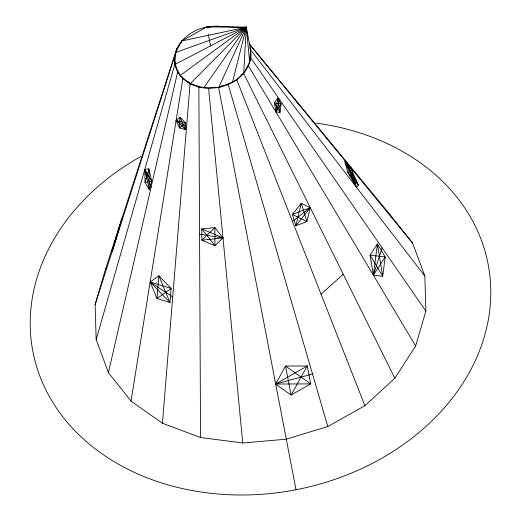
<?xml version="1.0" encoding="UTF-8"?>
<svg xmlns="http://www.w3.org/2000/svg" width="521" height="521" viewBox="0 0 521 521"><rect width="100%" height="100%" fill="white"/><g stroke="black" fill="none" stroke-linecap="round" stroke-linejoin="round"><path stroke-width="0.78" d="M394.846 378.233L243.698 73.481L246.29 27.19C229.989 28.01 212.783 23.751 197.159 29.853C188.622 33.754 181.171 39.974 176.893 48.433L105.353 269.709L95.128 304.577L96.164 339.666L108.407 372.58L131.012 401.085L162.441 423.241L200.552 437.523L242.747 442.974L286.159 439.216L327.813 426.504L364.889 405.703L394.846 378.233L415.647 345.964L425.872 311.102L424.836 276.013L412.593 243.099L389.988 214.593L249.259 43.823M223.053 26.858L216.788 26.05L206.772 26.916L181.692 40.99L175.714 52.458L174.769 64.578L96.164 339.666M176.893 48.433L174.528 56.483L174.769 64.578L177.596 72.178L182.812 78.756L190.067 83.868L198.859 87.163L208.595 88.42L218.618 87.554L228.231 84.617L236.781 79.817L243.698 73.481L249.676 62.012L250.621 49.892L246.29 27.19L206.772 26.916L209.943 27.326M162.441 423.241L190.067 83.868L246.29 27.19L249.676 62.012M246.14 28.766L246.29 27.19L181.692 40.99L181.243 42.514M275.876 111.885L277.66 98.046L281.119 103.835L280.018 112.393L275.876 111.885L274.424 103.021L277.66 98.046L280.018 112.393L274.424 103.021L281.119 103.835L275.876 111.885L279.757 99.785M373.368 275.166L377.399 243.919L385.201 256.99L382.714 276.299L373.368 275.166L370.086 255.153L377.399 243.919L382.714 276.299L370.086 255.153L385.201 256.99L373.368 275.166L382.134 247.846M112.145 251.409L121.797 219.107L112.145 251.409L121.797 219.107L112.145 251.409L120.911 221.601M131.012 401.085L182.812 78.756M108.407 372.58L177.596 72.178M310.262 207.69L306.934 221.594L295.882 225.736L292.379 214.391L301.262 203.236L310.262 207.69L295.882 225.736L301.262 203.236L306.934 221.594L292.379 214.391L310.262 207.69L292.424 221.366M175.44 62.299L174.769 64.578L180.207 75.467L190.067 83.868L203.731 87.789L218.618 87.554L232.509 82.22L246.29 27.19L175.714 52.458M181.249 42.546L181.692 40.99M232.509 82.22C244.44 75.63 254.515 61.608 249.774 47.613M95.128 304.577L174.528 56.483M275.557 384.029L285.541 366.048L307.266 365.97L310.705 383.892L291.109 395.055L275.557 384.029L307.266 365.97L291.109 395.055L285.541 366.048L310.705 383.892L275.557 384.029L312.515 373.974M105.353 269.709L106.655 267.696M203.731 87.789L246.29 27.19L174.769 64.578L176.254 66.447M223.001 237.941L214.952 245.743L201.835 240.174L201.783 228.927L214.86 227.553L223.001 237.941L201.835 240.174L214.86 227.553L214.952 245.743L201.783 228.927L223.001 237.941L199.569 234.19M321.053 294.189L343.235 274.183M176.111 120.436L179.908 117.232L185.684 122.845L185.456 129.527L179.543 128.036L176.111 120.436L185.684 122.845L179.543 128.036L179.908 117.232L185.456 129.527L176.111 120.436L186.57 126.792M180.207 75.467L246.29 27.19L218.618 87.554L296.026 489.747M150.152 281.991L158.872 275.791L171.135 288.491L169.996 302.532L157.023 298.513L150.152 281.991L171.135 288.491L157.023 298.513L158.872 275.791L169.996 302.532L150.152 281.991L172.718 296.937M356.331 187.104L358.598 185.522L351.525 169.885L344.889 161.803L347.859 172.444L356.331 187.104L351.525 169.885L347.859 172.444L358.598 185.522L344.889 161.803L356.331 187.104L347.351 163.601M222.096 85.6L218.618 87.554L215.447 87.144M240.91 75.044L243.698 73.481M144.818 169.403L148.915 168.811L151.689 181.36L149.299 189.716L145.053 182.324L144.818 169.403L151.689 181.36L145.053 182.324L148.915 168.811L149.299 189.716L144.818 169.403L151.097 187.241M193.239 84.278L190.067 83.868L188.094 81.38M388.679 213.669L389.988 214.593M296.175 101.575L298.611 103.705M249.344 44.181L412.593 243.099M250.621 49.892L424.836 276.013M250.855 57.987L425.872 311.102M248.497 66.037L415.647 345.964M236.781 79.817L364.889 405.703M228.231 84.617L327.813 426.504M208.348 34.451L210.53 45.887M208.595 88.42L242.747 442.974M198.859 87.163L200.552 437.523M315.967 123.08A231.767 185.339 -10.8 0 1 462.179 384.335A231.767 185.339 -10.8 0 1 101.107 453.179A231.767 185.339 -10.8 0 1 140.957 156.443"/></g></svg>
